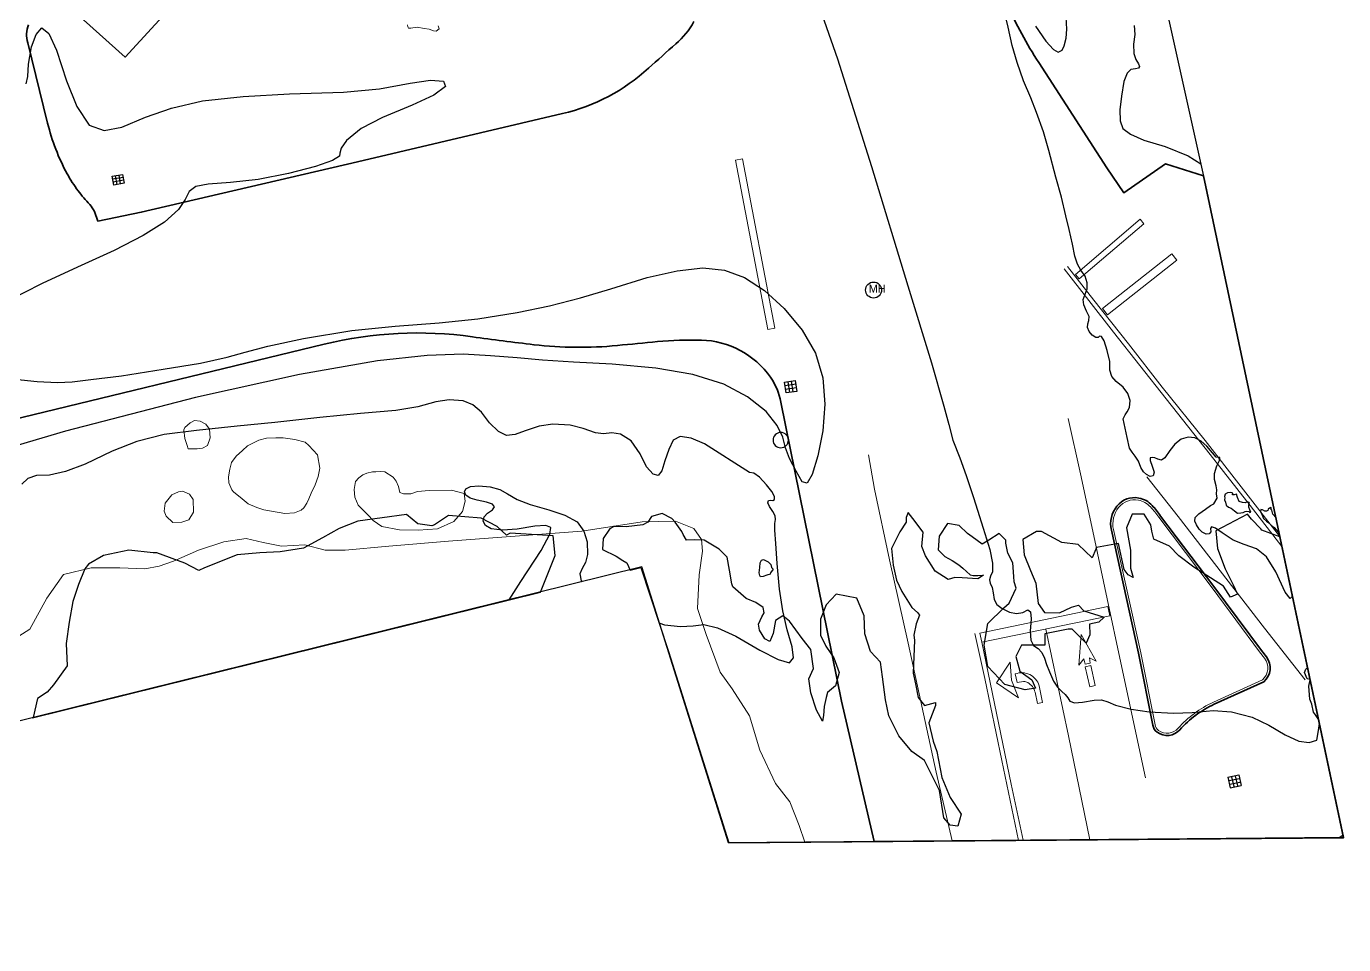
# Model space of a CAD drawing. Header units: metres. Extents: x 1167299 to 1168507, y 308548 to 309729.
# Drawn here: x 1168273 to 1168507.3, y 309117.4 to 309280.7 of the extents above; entities that cross this region are included whole.
import ezdxf

# ---------------------------------------------------------------- set-up
doc = ezdxf.new("R2010")
doc.units = ezdxf.units.M
for name, color, linetype in [('340_HVVBN-02_Sauer', 7, 'Continuous'), ('A-OBSTRUCTION', 7, 'Continuous'), ('C-CONC-PAD', 51, 'Continuous'), ('Contour_Line_Intermediate', 8, 'Continuous'), ('Contour_Line_Major', 9, 'Continuous'), ('U-CATCHBASIN', 3, 'Continuous'), ('U-MANHOLE', 5, 'Continuous')]:
    doc.layers.add(name, color=color, linetype=linetype)
for name, color, linetype, lineweight in [('R-CURB', 6, 'Continuous', 20), ('R-PAVEMARK-LINE', 1, 'Continuous', 20), ('R-PAVEMARK-POLY', 4, 'Continuous', 20), ('R-PAVEMARK-SYMBOL', 3, 'Continuous', 20), ('R-ROAD-ASPH', 5, 'Continuous', 35), ('V-VEGETATION', 2, 'Continuous', 20)]:
    doc.layers.add(name, color=color, linetype=linetype, lineweight=lineweight)

# ---------------------------------------------------------------- blocks, each defined once
blk = doc.blocks.new('mh23')
blk.add_circle((0, 0), 1)
blk.add_text('MH', height=1).set_placement((-0.59, -0.33))
blk = doc.blocks.new('d13')
for points in [[(-1, 1), (1, 1), (1, -1), (-1, -1), (-1, 1)], [(1, 0.33), (-1, 0.33)], [(-0.33, 1), (-0.33, -1)], [(0.33, 1), (0.33, -1)], [(1, -0.33), (-1, -0.33)]]:
    blk.add_lwpolyline(points)
blk = doc.blocks.new('d16')
for points in [[(-1, 1), (1, 1), (1, -1), (-1, -1), (-1, 1)], [(1, 0.33), (-1, 0.33)], [(-0.33, 1), (-0.33, -1)], [(0.33, 1), (0.33, -1)], [(1, -0.33), (-1, -0.33)]]:
    blk.add_lwpolyline(points)
blk = doc.blocks.new('_U-CATCHBASIN')
for points in [[(-0.05, 0.05), (-0.05, -0.05)], [(-0.05, 0.05), (0.05, 0.05)], [(-0.046, 0.017), (0.046, 0.017)], [(-0.017, 0.046), (-0.017, -0.046)], [(0.017, 0.046), (0.017, -0.046)], [(0.05, 0.05), (0.05, -0.05)], [(-0.05, -0.05), (0.05, -0.05)], [(-0.046, -0.017), (0.046, -0.017)]]:
    blk.add_lwpolyline(points)

msp = doc.modelspace()

# ---------------------------------------------------------------- linework, layer by layer
at = {"layer": '340_HVVBN-02_Sauer'}
msp.add_lwpolyline([(1168027.3, 309625.94), (1168114.83, 309675.82), (1168332.88, 309728.86), (1168333.01, 309728.86), (1168367.58, 309697.08), (1168420.11, 309506.44), (1168461.01, 309343.73), (1168468.73, 309312.67), (1168473.91, 309292.01), (1168482.73, 309252.46), (1168501.53, 309163.05), (1168507.25, 309136.45), (1168397.91, 309135.52), (1168382.49, 309184.59), (1168185.69, 309135.89), (1168206.49, 308958.78), (1168201.19, 308819.89), (1168044.25, 308609.22)], dxfattribs=at)
at = {"layer": 'A-OBSTRUCTION'}
for points in [[(1168495.91, 309189.95), (1168492.75, 309191.13), (1168492.53, 309191.35), (1168490.9, 309193.05), (1168490.17, 309193.93), (1168484.55, 309190.98), (1168484.85, 309187.88), (1168486.18, 309184.25), (1168487.65, 309181.37), (1168488.39, 309179.75), (1168487.14, 309179.23), (1168485.88, 309181.15), (1168480.63, 309184.55), (1168477.97, 309186.55), (1168476.28, 309188.24), (1168473.54, 309189.5), (1168473.19, 309190.94), (1168472.97, 309192.05), (1168471.79, 309193.97), (1168469.64, 309193.97), (1168468.68, 309191.53), (1168469.35, 309187.54), (1168469.35, 309184.37), (1168469.87, 309182.67), (1168468.98, 309183.18), (1168468.24, 309184.14), (1168467.22, 309188.72), (1168463.31, 309188.06), (1168462.72, 309186.58), (1168462.57, 309186.21), (1168460.06, 309188.58), (1168457.18, 309188.95), (1168453.55, 309190.87), (1168452.67, 309190.87), (1168450.23, 309189.46), (1168450.45, 309186.73), (1168451.56, 309183.92), (1168452.52, 309181.71), (1168452.96, 309178.08), (1168454.07, 309176.46), (1168456.73, 309176.39), (1168458.87, 309177.42), (1168460.13, 309177.79), (1168461.09, 309176.75), (1168464.71, 309175.65), (1168463.75, 309174.76), (1168462.05, 309174.39), (1168462.13, 309172.51), (1168461.46, 309171.01), (1168458.97, 309173.5), (1168458.3, 309173.5), (1168454.15, 309172.67), (1168454.15, 309170.68), (1168449.99, 309170.68), (1168448.99, 309168.68), (1168449.66, 309166.02), (1168451.82, 309164.53), (1168452.48, 309163.03), (1168450.65, 309162.7), (1168447, 309163.7), (1168444, 309166.85), (1168443.34, 309170.68), (1168444, 309174.5), (1168446.83, 309177.33), (1168447.78, 309178.11), (1168449.06, 309180.8), (1168448.67, 309181.95), (1168448.63, 309182.9), (1168448.44, 309185.33), (1168447.58, 309187.04), (1168447.19, 309188.78), (1168447.19, 309189.34), (1168446.02, 309190.55), (1168444.15, 309189.32), (1168443.02, 309188.63), (1168441.24, 309189.91), (1168440.39, 309190.55), (1168438.91, 309191.93), (1168436.85, 309192.28), (1168435.32, 309190.06), (1168435.17, 309187.6), (1168436.35, 309186.46), (1168437.63, 309185.72), (1168438.82, 309184.94), (1168439.55, 309184.34), (1168440.84, 309183.16), (1168441.38, 309183.06), (1168442.21, 309183.06), (1168443.2, 309183.11), (1168442.21, 309182.47), (1168439.46, 309182.62), (1168438.13, 309182.67), (1168436.94, 309182.37), (1168434.63, 309183.85), (1168432.91, 309186.56), (1168432.26, 309188.19), (1168432.51, 309190.75), (1168430.65, 309193.21), (1168429.83, 309194.24), (1168429.46, 309193.35), (1168429.46, 309192.54), (1168428.35, 309190.84), (1168426.84, 309187.87), (1168427.17, 309184.87), (1168427.73, 309182.21), (1168428.72, 309180.22), (1168430.5, 309177.34), (1168431.5, 309176.45), (1168431.83, 309176.01), (1168431.27, 309174.46), (1168430.83, 309172.46), (1168430.94, 309171.57), (1168430.72, 309165.7), (1168431.16, 309163.82), (1168431.61, 309161.38), (1168432.71, 309159.94), (1168434.71, 309160.49), (1168434.71, 309159.94), (1168433.49, 309156.83), (1168434.27, 309153.62), (1168434.93, 309151.74), (1168435.83, 309147.11), (1168437.31, 309143.56), (1168439.23, 309140.61), (1168438.64, 309138.46), (1168437.31, 309138.69), (1168436.2, 309139.94), (1168435.39, 309144.82), (1168432.73, 309150.14), (1168430.51, 309151.76), (1168428.15, 309154.57), (1168426.37, 309158.12), (1168425.78, 309160.93), (1168425.27, 309165.06), (1168424.9, 309167.65), (1168423.12, 309169.57), (1168422.15, 309172.69), (1168422.01, 309175.87), (1168420.68, 309179.05), (1168417.05, 309179.71), (1168415.28, 309177.86), (1168414.25, 309175.28), (1168414.25, 309172.47), (1168415.21, 309170.48), (1168416.61, 309168.41), (1168417.57, 309165.82), (1168416.91, 309163.46), (1168415.5, 309162.27), (1168415.28, 309161.39), (1168414.91, 309159.76), (1168414.76, 309158.14), (1168414.62, 309157.18), (1168413.51, 309159.1), (1168412.55, 309162.2), (1168412.18, 309164.71), (1168412.99, 309166.49), (1168412.55, 309169.88), (1168411, 309171.88), (1168408.71, 309174.91), (1168407.52, 309175.87), (1168406.27, 309175.06), (1168405.82, 309172.77), (1168405.23, 309171.29), (1168404.35, 309171.81), (1168403.39, 309173.36), (1168403.24, 309174.39), (1168403.83, 309175.72), (1168404.2, 309176.39), (1168404.05, 309177.38), (1168402.72, 309178.27), (1168401.04, 309178.99), (1168398.67, 309181.06), (1168398.45, 309181.58), (1168398.08, 309184.02), (1168397.64, 309186.31), (1168396.24, 309187.71), (1168393.58, 309189.34), (1168391.88, 309189.41), (1168390.4, 309189.34), (1168389.81, 309190.37), (1168389.59, 309190.89), (1168388.4, 309192.51), (1168387.81, 309193.18), (1168386.11, 309194.06), (1168384.19, 309193.55), (1168383.53, 309192.51), (1168382.64, 309192.07), (1168379.69, 309191.7), (1168377.47, 309191.79), (1168376.73, 309191.29), (1168375.6, 309189.62), (1168375.5, 309187.65), (1168377.92, 309186.52), (1168379.1, 309185.73), (1168379.79, 309185.28), (1168380.41, 309184.02), (1168382.3, 309184.49), (1168387.24, 309169.55), (1168397.94, 309135.54), (1168507.27, 309136.44), (1168495.91, 309189.95)], [(1168364.45, 309180.08), (1168367.06, 309186.58), (1168366.73, 309190.08), (1168359.08, 309190.57), (1168358.42, 309190.24), (1168356.76, 309191.74), (1168353.93, 309193.23), (1168348.11, 309193.73), (1168345.62, 309192.07), (1168345.12, 309191.9), (1168342.63, 309192.24), (1168340.63, 309193.9), (1168331.99, 309192.74), (1168328.66, 309191.41), (1168325.67, 309189.74), (1168322.34, 309187.91), (1168318.19, 309187.25), (1168314.53, 309187.08), (1168310.54, 309186.75), (1168304.72, 309184.42), (1168303.72, 309183.92), (1168301.23, 309185.25), (1168296.24, 309187.08), (1168295.58, 309187.08), (1168291.26, 309187.58), (1168286.77, 309186.58), (1168284.11, 309185.09), (1168283.44, 309184.26), (1168282.28, 309181.43), (1168281.28, 309178.44), (1168280.62, 309174.78), (1168280.12, 309170.96), (1168280.28, 309166.97), (1168277.87, 309163.64), (1168276.76, 309162.31), (1168274.99, 309161.2), (1168274.22, 309157.78), (1168274.13, 309157.76), (1168364.45, 309180.08)]]:
    msp.add_lwpolyline(points, close=True, dxfattribs=at)
at = {"layer": 'C-CONC-PAD'}
msp.add_lwpolyline([(1168407.17, 309208.49, 1), (1168407.17, 309205.76), (1168407.17, 309205.76, 1), (1168407.17, 309208.49)], format="xyb", close=True, dxfattribs=at)
at = {"layer": 'Contour_Line_Intermediate', "elevation": 74.98}
for points in [[(1168412.13, 309289.69), (1168417.24, 309274.91), (1168423.32, 309255.8), (1168429.75, 309234.57), (1168433.97, 309220.86), (1168436.19, 309213.15), (1168437.07, 309209.9), (1168437.79, 309207.14), (1168439.01, 309204), (1168440.12, 309200.85), (1168440.83, 309198.71), (1168441.46, 309196.9), (1168442.18, 309194.66), (1168443.14, 309191.44), (1168444.33, 309187.67), (1168444.84, 309185.22), (1168444.83, 309183.73), (1168444.47, 309182.95), (1168444.31, 309182.31), (1168444.44, 309181.69), (1168444.74, 309180.9), (1168444.96, 309179.96), (1168445.11, 309178.8), (1168445.57, 309177.92), (1168446.55, 309177.18), (1168447.84, 309176.53), (1168449.11, 309176.32), (1168450.2, 309176.5), (1168451.11, 309176.93), (1168451.57, 309176.6), (1168451.69, 309175.37), (1168451.55, 309173.18), (1168451.67, 309171.58), (1168452.11, 309170.6), (1168452.93, 309170.07), (1168453.59, 309169.37), (1168454.06, 309168.38), (1168454.46, 309167.24), (1168454.98, 309165.95), (1168455.66, 309164.29), (1168456.36, 309163.19), (1168457.14, 309162.44), (1168457.73, 309161.89), (1168458.2, 309161.29), (1168458.58, 309160.71), (1168459.42, 309160.44), (1168460.84, 309160.54), (1168462.88, 309160.9), (1168464.2, 309160.94), (1168465.32, 309160.57), (1168466.69, 309160.01), (1168469.48, 309159.31), (1168472.71, 309158.8), (1168477.02, 309158.56), (1168480.33, 309158.69), (1168484.04, 309159.04), (1168487.33, 309158.84), (1168491.03, 309157.84), (1168493.96, 309156.43), (1168496.88, 309154.74), (1168499.32, 309153.61), (1168501.15, 309153.39), (1168502.51, 309153.75), (1168502.78, 309155.5), (1168502.96, 309156.73)], [(1168498.2, 309179.35), (1168497.75, 309178.98), (1168496.89, 309180.08), (1168495.19, 309183.7), (1168493.54, 309186.35), (1168491.8, 309187.82), (1168489.55, 309188.59), (1168487.6, 309189.36), (1168485.67, 309190.66), (1168484.48, 309191.46), (1168483.79, 309191.72), (1168483.6, 309191.43), (1168483.63, 309190.81), (1168483.37, 309190.46), (1168482.8, 309190.41), (1168482.14, 309190.74), (1168481.56, 309191.3), (1168481.1, 309192.09), (1168480.78, 309192.72), (1168480.89, 309193.35), (1168481.5, 309194.03), (1168482.68, 309194.87), (1168483.59, 309195.51), (1168484.19, 309195.78), (1168484.79, 309196.83), (1168484.68, 309197.56), (1168484.71, 309198.3), (1168484.63, 309198.99), (1168484.32, 309200.1), (1168484.32, 309201.2), (1168484.69, 309202.56), (1168485.17, 309203.51), (1168485.25, 309204.04), (1168484.62, 309204.07), (1168482.94, 309206.06), (1168481.95, 309206.96), (1168480.82, 309207.53), (1168479.6, 309207.67), (1168478.37, 309207.3), (1168477.23, 309206.38), (1168476.35, 309205.26), (1168475.49, 309203.95), (1168474.86, 309203.56), (1168474.22, 309203.74), (1168473.72, 309203.99), (1168473.24, 309204.06), (1168472.87, 309203.95), (1168472.87, 309203.48), (1168473.2, 309202.49), (1168473.58, 309201.44), (1168473.38, 309200.78), (1168472.86, 309200.66), (1168472.19, 309201.03), (1168471.65, 309201.51), (1168471.2, 309202.28), (1168470.77, 309203.38), (1168470.21, 309204.25), (1168469.68, 309204.96), (1168469.17, 309205.7), (1168468.78, 309207.58), (1168468.43, 309209.25), (1168468.08, 309210.91), (1168468.41, 309211.6), (1168468.8, 309212.18), (1168469.2, 309212.91), (1168469.31, 309214.14), (1168468.91, 309215.44), (1168468.07, 309216.55), (1168466.8, 309217.52), (1168466.07, 309218.42), (1168465.72, 309219.58), (1168465.71, 309221.13), (1168465.22, 309223.07), (1168464.67, 309224.77), (1168464.19, 309225.53), (1168463.83, 309225.61), (1168463.61, 309225.34), (1168463.22, 309225.36), (1168462.57, 309225.79), (1168462.01, 309226.43), (1168461.7, 309227.12), (1168461.76, 309227.77), (1168461.93, 309228.4), (1168461.99, 309229.13), (1168461.52, 309230.04), (1168461.06, 309231.15), (1168460.96, 309232.11), (1168461.32, 309233.06), (1168461.64, 309234), (1168461.66, 309235.09), (1168461.28, 309236.3), (1168460.56, 309237.36), (1168459.95, 309238.42), (1168459.47, 309239.81), (1168459.04, 309241.95), (1168458.48, 309244.56), (1168457.84, 309247.01), (1168457.07, 309250.31), (1168456.08, 309253.87), (1168454.85, 309258.61), (1168453.91, 309261.96), (1168452.64, 309265.36), (1168451.63, 309268.01), (1168450.34, 309271.01), (1168449.23, 309274.27), (1168448.34, 309277.26), (1168447.61, 309280.54), (1168446.84, 309283.77)], [(1168452.45, 309280.74), (1168454.33, 309278.03), (1168455.66, 309276.55), (1168456.5, 309276.09), (1168457.19, 309276.43), (1168457.6, 309277.21), (1168457.94, 309278.6), (1168458.02, 309280.2), (1168457.94, 309282.31)], [(1168470, 309280.82), (1168470.13, 309279.25), (1168469.92, 309277.52), (1168469.98, 309275.87), (1168470.29, 309274.79), (1168470.79, 309274.02), (1168470.97, 309273.54), (1168470.77, 309273.25), (1168470.24, 309273.13), (1168469.45, 309273.02), (1168468.76, 309272.35), (1168468.18, 309270.87), (1168467.78, 309268.3), (1168467.49, 309265.82), (1168467.55, 309263.88), (1168468.03, 309262.54), (1168469.35, 309261.52), (1168471.75, 309260.46), (1168475.55, 309259.33), (1168479.65, 309257.64), (1168481.88, 309256.24)], [(1168448.82, 309275.37), (1168448.82, 309275.37)], [(1168385.65, 309174.55), (1168386.5, 309174.3), (1168389.36, 309173.96), (1168391.58, 309174.11), (1168393.49, 309174.32), (1168395.91, 309173.77), (1168399.16, 309172.26), (1168403.47, 309169.76), (1168406.69, 309168.09), (1168408.76, 309167.52), (1168409.42, 309168.44), (1168409.22, 309170.4), (1168408.34, 309173.4), (1168407.52, 309176.77), (1168406.93, 309180.61), (1168406.53, 309185.19), (1168406.31, 309188.74), (1168406.1, 309191.13), (1168406.12, 309192.27), (1168406.25, 309192.99), (1168406.18, 309193.66), (1168405.79, 309194.43), (1168405.16, 309195.33), (1168404.87, 309195.99), (1168404.97, 309196.37), (1168405.33, 309196.45), (1168405.79, 309196.41), (1168406.08, 309196.58), (1168406.08, 309197.08), (1168405.6, 309198), (1168404.67, 309199.2), (1168403.37, 309200.51), (1168402.37, 309201.26), (1168401.64, 309201.39), (1168393.61, 309206.49), (1168391.22, 309207.5), (1168389.27, 309207.76), (1168388.02, 309207.09), (1168387.27, 309205.44), (1168386.55, 309203.42), (1168386.05, 309201.66), (1168385.38, 309200.85), (1168384.49, 309201.09), (1168383.32, 309202.37), (1168382.19, 309204.7), (1168380.56, 309207), (1168378.67, 309208.2), (1168377.15, 309208.43), (1168375.65, 309208.24), (1168374.25, 309208.43), (1168372.06, 309209.18), (1168369.73, 309209.76), (1168366.67, 309209.97), (1168364.21, 309209.61), (1168361.74, 309208.75), (1168359.97, 309208.11), (1168358.39, 309207.97), (1168356.96, 309208.68), (1168355.39, 309210.18), (1168353.95, 309212.09), (1168352.43, 309213.37), (1168350.69, 309214.13), (1168348.24, 309214.28), (1168345.87, 309213.91), (1168342.64, 309213.03), (1168338.73, 309212.39), (1168332.46, 309211.84), (1168325.19, 309211.16), (1168317.22, 309210.28), (1168310.53, 309209.59), (1168303.28, 309208.81), (1168297.51, 309208.12), (1168292.66, 309206.88), (1168288.29, 309205.13), (1168283.49, 309202.82), (1168279.97, 309201.53), (1168277.13, 309200.9), (1168274.81, 309200.81), (1168273.32, 309200.32), (1168272.2, 309199.32)], [(1168358.91, 309178.75), (1168360.98, 309181.96), (1168364.56, 309187.49), (1168366.14, 309190.39), (1168366.3, 309191.56), (1168365.39, 309191.95), (1168363.45, 309191.8), (1168360.31, 309191.31), (1168357.68, 309191.13), (1168355.67, 309191.35), (1168354.65, 309191.97), (1168354.24, 309192.74), (1168354.45, 309193.5), (1168355.05, 309194.14), (1168355.92, 309194.71), (1168356.3, 309195.24), (1168355.95, 309195.73), (1168354.87, 309196.12), (1168353.2, 309196.45), (1168351.96, 309196.83), (1168351.17, 309197.35), (1168350.95, 309197.94), (1168351.16, 309198.48), (1168352.02, 309198.85), (1168353.47, 309198.99), (1168355.51, 309198.82), (1168357.2, 309198.32), (1168358.61, 309197.57), (1168360.31, 309196.55), (1168362.59, 309195.69), (1168365.94, 309194.74), (1168368.77, 309193.77), (1168370.96, 309192.57), (1168372.18, 309190.93), (1168372.76, 309189.01), (1168372.81, 309186.78), (1168372.48, 309185.39), (1168371.86, 309184.3), (1168371.44, 309183.34), (1168371.7, 309182.08), (1168371.82, 309181.95)], [(1168495.24, 309193.3), (1168494.7, 309193.94), (1168494.51, 309194.67), (1168494.33, 309194.84), (1168494.36, 309195.05), (1168494.41, 309195.11), (1168494.34, 309195.17), (1168494.07, 309195.04), (1168493.86, 309194.83), (1168493.76, 309194.6), (1168493.53, 309194.49), (1168493.27, 309194.49), (1168492.84, 309194.75), (1168492.54, 309194.77), (1168492.49, 309194.38), (1168492.78, 309193.78), (1168492.99, 309193.16), (1168493.53, 309192.72), (1168493.96, 309192.42), (1168494.44, 309191.97), (1168494.92, 309191.58), (1168495.24, 309191.16), (1168495.57, 309190.82), (1168495.8, 309190.41)], [(1168501.32, 309164.59), (1168500.81, 309164.69), (1168500.28, 309165.8), (1168500.52, 309166.39), (1168500.84, 309166.72)], [(1168502.76, 309157.54), (1168502.25, 309158.28), (1168501.89, 309158.73), (1168501.59, 309160.15), (1168501.25, 309161.05), (1168501.06, 309163.36), (1168501.32, 309164.51)], [(1168507.16, 309136.87), (1168506.6, 309136.45)]]:
    msp.add_lwpolyline(points, dxfattribs=at)
for points in [[(1168487.8, 309197.4), (1168487.48, 309197.42), (1168487.58, 309197.67), (1168487.18, 309197.84), (1168486.64, 309197.77), (1168486.23, 309197.5), (1168486.06, 309197.12), (1168486.13, 309196.87), (1168486.07, 309196.53), (1168486.24, 309196.12), (1168486.39, 309195.58), (1168486.8, 309195.23), (1168487.26, 309195), (1168487.85, 309194.58), (1168488.41, 309194.16), (1168489, 309194.21), (1168489.41, 309194.26), (1168489.77, 309194.43), (1168490.02, 309194.51), (1168490.38, 309194.42), (1168490.58, 309194.27), (1168490.74, 309194.34), (1168490.61, 309194.72), (1168490.43, 309195.19), (1168490.4, 309195.61), (1168490.51, 309195.9), (1168490.45, 309196.06), (1168490.18, 309196.14), (1168489.74, 309196), (1168489.27, 309196.06), (1168488.7, 309196.2), (1168488.39, 309196.95), (1168488.19, 309197.5), (1168487.8, 309197.4)], [(1168405.8, 309184.18), (1168405.36, 309183.55), (1168405.31, 309183.27), (1168404.7, 309183.09), (1168404.04, 309182.85), (1168403.6, 309182.84), (1168403.46, 309183.05), (1168403.36, 309183.55), (1168403.46, 309184.46), (1168403.53, 309185.3), (1168403.77, 309185.77), (1168404.08, 309185.91), (1168404.47, 309185.74), (1168404.95, 309185.49), (1168405.44, 309185.02), (1168405.56, 309184.5), (1168405.8, 309184.18)]]:
    msp.add_lwpolyline(points, close=True, dxfattribs=at)
at = {"layer": 'Contour_Line_Major', "elevation": 74.68}
for points in [[(1168273.02, 309270.45), (1168273.31, 309271.78), (1168273.4, 309273.94), (1168273.94, 309277.04), (1168274.75, 309279.27), (1168275.78, 309280.41), (1168277.01, 309279.39), (1168278.42, 309276.44), (1168280.19, 309270.98), (1168282.02, 309266.44), (1168284.18, 309263.1), (1168286.88, 309262.18), (1168290.01, 309262.77), (1168294.24, 309264.57), (1168298.83, 309266.17), (1168304.34, 309267.44), (1168311.61, 309268.24), (1168319.83, 309268.69), (1168329.42, 309268.98), (1168335.81, 309269.59), (1168341.29, 309270.57), (1168344.9, 309271.14), (1168347.19, 309270.93), (1168347.59, 309269.99), (1168345.5, 309268.43), (1168341.65, 309266.65), (1168336.34, 309264.48), (1168332.58, 309262.5), (1168329.93, 309260.41), (1168329.02, 309259.06), (1168328.8, 309258.17), (1168328.72, 309257.6), (1168327.47, 309256.85), (1168324.45, 309255.8), (1168319.65, 309254.51), (1168314.23, 309253.49), (1168309.32, 309252.91), (1168305.34, 309252.66), (1168303.14, 309252.23), (1168302, 309251.33), (1168301.25, 309249.89), (1168300.1, 309248.1), (1168297.58, 309245.89), (1168293.79, 309243.48), (1168288.66, 309240.86), (1168282.8, 309238.18), (1168275.99, 309235.03), (1168268.94, 309231.49)], [(1168298.75, 309266.33), (1168298.75, 309266.33)], [(1168300.53, 309249.95), (1168300.53, 309249.95)], [(1168269.88, 309218.09), (1168274.97, 309217.54), (1168278.55, 309217.36), (1168281.18, 309217.48), (1168284.51, 309217.92), (1168289.97, 309218.58), (1168297.37, 309219.73), (1168303.97, 309220.82), (1168308.75, 309221.87), (1168311.95, 309222.78), (1168316, 309223.84), (1168322.33, 309225.21), (1168330.92, 309226.59), (1168338.62, 309227.41), (1168346.43, 309227.97), (1168353.31, 309228.66), (1168360.32, 309229.81), (1168366.08, 309230.97), (1168371.54, 309232.42), (1168376.99, 309234.04), (1168383.41, 309236.01), (1168388.78, 309237.23), (1168393.35, 309237.73), (1168397.16, 309237.34), (1168400.73, 309236.05), (1168404.27, 309233.75), (1168407.8, 309230.51), (1168411, 309226.7), (1168413.36, 309222.58), (1168414.67, 309218.18), (1168415.02, 309213.5), (1168414.63, 309208.78), (1168413.78, 309204.33), (1168412.77, 309201), (1168411.88, 309199.45), (1168410.99, 309199.73), (1168409.94, 309201.6), (1168408.75, 309203.87), (1168408.03, 309205.76), (1168407.53, 309207.65), (1168406.53, 309209.72), (1168404.56, 309212.21), (1168401.28, 309214.81), (1168397.05, 309217.08), (1168391.52, 309218.81), (1168384.99, 309219.92), (1168377.2, 309220.62), (1168370.3, 309220.98), (1168364.84, 309221.33), (1168360.32, 309221.74), (1168355.56, 309222.12), (1168350.73, 309222.38), (1168344.32, 309222.18), (1168335.47, 309221.24), (1168321.59, 309218.81), (1168303.12, 309214.69), (1168279.99, 309208.69), (1168258.88, 309202.47)]]:
    msp.add_lwpolyline(points, dxfattribs=at)
at = {"layer": 'R-CURB'}
for points in [[(1168484.21, 309181.09), (1168474.71, 309193.63, 0.036115), (1168473.22, 309195.51), (1168473.22, 309195.51, 0.160532), (1168470.84, 309196.83), (1168470.84, 309196.83, 0.278684), (1168466.95, 309195.4), (1168466.95, 309195.4, 0.226642), (1168465.96, 309191.12), (1168470.79, 309169.22), (1168473.36, 309156.47, 0.219134), (1168474.13, 309155.18), (1168474.13, 309155.18, 0.385837), (1168478.14, 309155.62), (1168478.14, 309155.62, -0.104793), (1168484.26, 309160.16), (1168493.05, 309164.17, 0.401759), (1168493.53, 309168.59), (1168492.65, 309169.74), (1168484.21, 309181.09)], [(1168492.33, 309169.5), (1168493.22, 309168.34, -0.396411), (1168492.83, 309164.51), (1168484.1, 309160.52, 0.104793), (1168477.84, 309155.89), (1168477.84, 309155.89, -0.386426), (1168474.36, 309155.51), (1168474.36, 309155.51, -0.223272), (1168473.75, 309156.53), (1168471.18, 309169.3), (1168466.34, 309191.21, -0.226642), (1168467.26, 309195.15), (1168467.26, 309195.15, -0.278684), (1168470.77, 309196.44), (1168470.77, 309196.44, -0.160532), (1168472.92, 309195.24), (1168472.92, 309195.24, -0.036265), (1168474.38, 309193.4), (1168483.89, 309180.86), (1168492.33, 309169.5)]]:
    msp.add_lwpolyline(points, format="xyb", close=True, dxfattribs=at)
at = {"layer": 'R-PAVEMARK-LINE'}
for points in [[(1168496.25, 309188.19), (1168490.66, 309195.47), (1168483.56, 309204.56), (1168475.73, 309214.49), (1168466.36, 309226.32), (1168457.6, 309237.59)], [(1168458.15, 309238.01), (1168462.87, 309232.02), (1168469.01, 309224.25), (1168475.01, 309216.54), (1168482.65, 309207.04), (1168495.86, 309190.02)], [(1168472.03, 309147.07), (1168467.64, 309167.5), (1168465.23, 309178.92), (1168462.85, 309190.08), (1168460.49, 309201.14), (1168458.27, 309210.94)], [(1168437.68, 309135.86), (1168434.81, 309148.11), (1168429.81, 309171.03), (1168426.49, 309185.82), (1168423.86, 309198.4), (1168422.76, 309204.5)], [(1168500.44, 309164.53), (1168493.19, 309173.7), (1168477.83, 309193.55), (1168472.3, 309200.58)], [(1168454.3, 309173.54), (1168458.34, 309154.56), (1168462.15, 309136.07)], [(1168449.44, 309135.96), (1168446.49, 309150.16), (1168443.44, 309164.72), (1168441.71, 309172.73)], [(1168442.92, 309171.18), (1168448.14, 309145.97), (1168450.28, 309135.97)]]:
    msp.add_lwpolyline(points, dxfattribs=at)
at = {"layer": 'R-PAVEMARK-POLY'}
for points in [[(1168399.14, 309256.87), (1168404.9, 309226.8), (1168406.13, 309227.03), (1168400.37, 309257.11), (1168399.14, 309256.87)], [(1168460.23, 309235.77), (1168471.73, 309245.6), (1168471.06, 309246.38), (1168459.56, 309236.56), (1168460.23, 309235.77)], [(1168465.29, 309229.39), (1168477.59, 309239.12), (1168476.7, 309240.24), (1168464.41, 309230.51), (1168465.29, 309229.39)], [(1168442.58, 309172.81), (1168465.35, 309177.53), (1168465.69, 309175.9), (1168442.92, 309171.18), (1168442.58, 309172.81)]]:
    msp.add_lwpolyline(points, close=True, dxfattribs=at)
at = {"layer": 'R-PAVEMARK-SYMBOL'}
for points in [[(1168460.16, 309167.14), (1168460.57, 309172.56), (1168463.28, 309167.83), (1168462.07, 309168.39), (1168462.21, 309167.47), (1168461.28, 309167.28), (1168461.06, 309168.23), (1168460.16, 309167.14)], [(1168449.45, 309161.31), (1168445.55, 309163.98), (1168447.97, 309167.64), (1168448.2, 309164.42), (1168449.45, 309161.31)], [(1168461.33, 309166.82), (1168462.13, 309163.26), (1168463.1, 309163.48), (1168462.3, 309167.04), (1168461.33, 309166.82)]]:
    msp.add_lwpolyline(points, close=True, dxfattribs=at)
msp.add_lwpolyline([(1168448.87, 309165.55), (1168449.21, 309164.02), (1168450.36, 309164.19, -0.132647), (1168451.1, 309164.01), (1168451.1, 309164.01, -0.215583), (1168452.39, 309162.29), (1168452.82, 309160.29), (1168453.72, 309160.45), (1168453.12, 309163.46, 0.432354), (1168448.87, 309165.55)], format="xyb", close=True, dxfattribs=at)
at = {"layer": 'R-ROAD-ASPH'}
for points in [[(1168318.58, 309305.71), (1168290.62, 309275.22), (1168281.5, 309283.39, 0.237543)], [(1168447.41, 309284.65, 0.038716), (1168453.05, 309274.25), (1168465.18, 309255.51), (1168468.2, 309251.08), (1168475.61, 309256.23), (1168482.36, 309254.12), (1168507.25, 309136.45), (1168423.76, 309135.74), (1168417.95, 309160.7), (1168407.21, 309213.9, 0.105005), (1168405.35, 309218.3), (1168405.35, 309218.3, 0.239144), (1168393.03, 309224.9), (1168393.03, 309224.9, 0.028735), (1168385.27, 309224.63), (1168385.27, 309224.63, 0.001086), (1168378.12, 309223.95), (1168378.12, 309223.95, -0.053004), (1168363.28, 309224.09), (1168363.28, 309224.09, -0.006158), (1168352.36, 309225.49), (1168352.36, 309225.49, 0.094744), (1168326, 309224.19), (1168264.36, 309209.22)], [(1168273.4, 309280.98, 0.166061), (1168273.27, 309277.77), (1168276.81, 309263.48, 0.063049), (1168280.28, 309254.49), (1168280.28, 309254.49, 0.039632), (1168282.24, 309251.46), (1168282.24, 309251.46, 0.023236), (1168284.29, 309249.02), (1168284.29, 309249.02, -0.081996), (1168285.13, 309247.75), (1168285.76, 309246.06), (1168293.47, 309247.63), (1168331.93, 309256.61), (1168368.36, 309265.18, 0.127427), (1168383.66, 309273.24), (1168383.66, 309273.24, -0.005552), (1168388.53, 309277.56), (1168388.53, 309277.56, 0.089332), (1168391.72, 309281.54)]]:
    msp.add_lwpolyline(points, format="xyb", dxfattribs=at)
msp.add_lwpolyline([(1168470.79, 309169.22), (1168465.96, 309191.12, -0.226642), (1168466.95, 309195.4), (1168466.95, 309195.4, -0.278684), (1168470.84, 309196.83), (1168470.84, 309196.83, -0.160532), (1168473.22, 309195.51), (1168473.22, 309195.51, -0.036115), (1168474.71, 309193.63), (1168484.21, 309181.09), (1168492.65, 309169.74), (1168493.53, 309168.59, -0.401759), (1168493.05, 309164.17), (1168484.26, 309160.16, 0.104793), (1168478.14, 309155.62), (1168478.14, 309155.62, -0.385837), (1168474.13, 309155.18), (1168474.13, 309155.18, -0.219134), (1168473.36, 309156.47), (1168470.79, 309169.22)], format="xyb", close=True, dxfattribs=at)
at = {"layer": 'V-VEGETATION'}
for points in [[(1168346.27, 309280.81), (1168346.42, 309280.24), (1168345.92, 309279.82), (1168345.41, 309279.92), (1168344.64, 309280.17), (1168343.78, 309280.33), (1168342.51, 309280.56), (1168342.51, 309280.56), (1168341.39, 309280.37), (1168341.01, 309280.37), (1168340.85, 309280.59), (1168340.79, 309280.97)], [(1168270.55, 309171.58), (1168273.68, 309173.52), (1168276.66, 309179.03), (1168279.64, 309183.21), (1168284.56, 309184.4), (1168289.63, 309184.4), (1168294.1, 309184.25), (1168296.64, 309184.7), (1168299.17, 309185.59), (1168303.64, 309187.53), (1168308.12, 309189.02), (1168312.12, 309189.62), (1168315.16, 309188.92), (1168318.43, 309188.25), (1168322.55, 309188.5), (1168326.16, 309187.58), (1168329.73, 309187.53), (1168337.49, 309188.27), (1168348.07, 309189.17), (1168371.78, 309190.95), (1168382.51, 309192.59), (1168388.47, 309192.74), (1168391.75, 309191.4), (1168393.09, 309189.46), (1168393.24, 309187.38), (1168392.69, 309183.16), (1168392.39, 309177.2), (1168393.89, 309172.58), (1168396.42, 309165.88), (1168398.51, 309162.9), (1168401.64, 309158.13), (1168403.43, 309152.02), (1168406.26, 309146.06), (1168408.79, 309142.79), (1168410.43, 309138.61), (1168411.47, 309135.64), (1168397.91, 309135.52), (1168397.91, 309135.52), (1168382.49, 309184.59), (1168185.69, 309135.89)]]:
    msp.add_lwpolyline(points, dxfattribs=at)
for points in [[(1168301.62, 309206.19), (1168301.2, 309207.39), (1168301.02, 309208.96), (1168301.2, 309209.35), (1168302.14, 309210.22), (1168302.95, 309210.61), (1168303.93, 309210.47), (1168304.95, 309209.94), (1168305.58, 309209.07), (1168305.72, 309207.53), (1168305.23, 309206.16), (1168304.35, 309205.67), (1168303.41, 309205.56), (1168301.83, 309205.6), (1168301.62, 309206.19)], [(1168319.01, 309194.09), (1168315.26, 309194.74), (1168314.04, 309195.13), (1168312.49, 309195.77), (1168311.39, 309196.68), (1168309.84, 309197.9), (1168309.58, 309198.29), (1168309.06, 309199.52), (1168309, 309200.61), (1168309.19, 309201.97), (1168309.51, 309203.13), (1168310.35, 309204.29), (1168311.45, 309205.26), (1168312.36, 309206.1), (1168313.52, 309206.68), (1168314.36, 309207.13), (1168315.72, 309207.46), (1168317.4, 309207.52), (1168318.69, 309207.52), (1168320.76, 309207.26), (1168322.63, 309206.75), (1168323.27, 309206.17), (1168324.82, 309204.49), (1168325.21, 309202.16), (1168324.95, 309200.68), (1168324.37, 309199.19), (1168323.66, 309197.71), (1168323.27, 309196.68), (1168322.89, 309195.9), (1168322.37, 309195.06), (1168321.92, 309194.68), (1168320.69, 309194.22), (1168319.01, 309194.09)], [(1168336.79, 309201.51), (1168338.28, 309200.54), (1168338.79, 309199.83), (1168339.18, 309198.86), (1168339.44, 309197.83), (1168340.08, 309197.57), (1168341.38, 309197.57), (1168342.6, 309197.96), (1168344.67, 309198.15), (1168348.61, 309198.22), (1168350.87, 309197.64), (1168351.07, 309196.28), (1168350.61, 309194.41), (1168349.06, 309192.67), (1168346.16, 309191.38), (1168342.73, 309191.12), (1168339.37, 309191.18), (1168336.27, 309191.76), (1168334.72, 309192.86), (1168333.82, 309193.76), (1168332.01, 309195.57), (1168331.43, 309196.99), (1168331.3, 309198.35), (1168331.56, 309199.77), (1168332.14, 309200.41), (1168332.85, 309200.93), (1168333.56, 309201.25), (1168334.59, 309201.51), (1168335.17, 309201.51), (1168336.01, 309201.57), (1168336.79, 309201.51)], [(1168299.06, 309192.48), (1168297.9, 309193.6), (1168297.51, 309194.52), (1168297.69, 309195.92), (1168298.92, 309197.39), (1168300.07, 309197.91), (1168300.77, 309198.05), (1168302.04, 309197.49), (1168302.7, 309196.58), (1168302.77, 309194.34), (1168301.93, 309192.94), (1168300.7, 309192.52), (1168299.06, 309192.48)]]:
    msp.add_lwpolyline(points, close=True, dxfattribs=at)

# ---------------------------------------------------------------- block references
at = {"layer": 'U-CATCHBASIN'}
for name, p, xscale, yscale, rotation in [('d13', (1168289.35, 309253.41, 244.69), 0.7991403341293334, 0.9452469782395795, 280.3048477172851), ('d16', (1168408.94, 309216.6, 244.61), 0.9636510502208359, 0.9517107226631855, 278.5307693481446)]:
    msp.add_blockref(name, p, dxfattribs=dict(at, xscale=xscale, yscale=yscale, rotation=rotation))
at = {"layer": 'U-CATCHBASIN', "xscale": 19.60588459112752, "yscale": 19.60588459112752, "zscale": 19.60588459112752, "rotation": 12.23555178747073}
msp.add_blockref('_U-CATCHBASIN', (1168487.86, 309146.47), dxfattribs=at)
at = {"layer": 'U-MANHOLE', "xscale": 1.42326638218079, "yscale": 1.42326638218079, "zscale": 1.42326638218079}
msp.add_blockref('mh23', (1168423.68, 309233.81, 269.12), dxfattribs=at)

doc.saveas('drawing.dxf')
